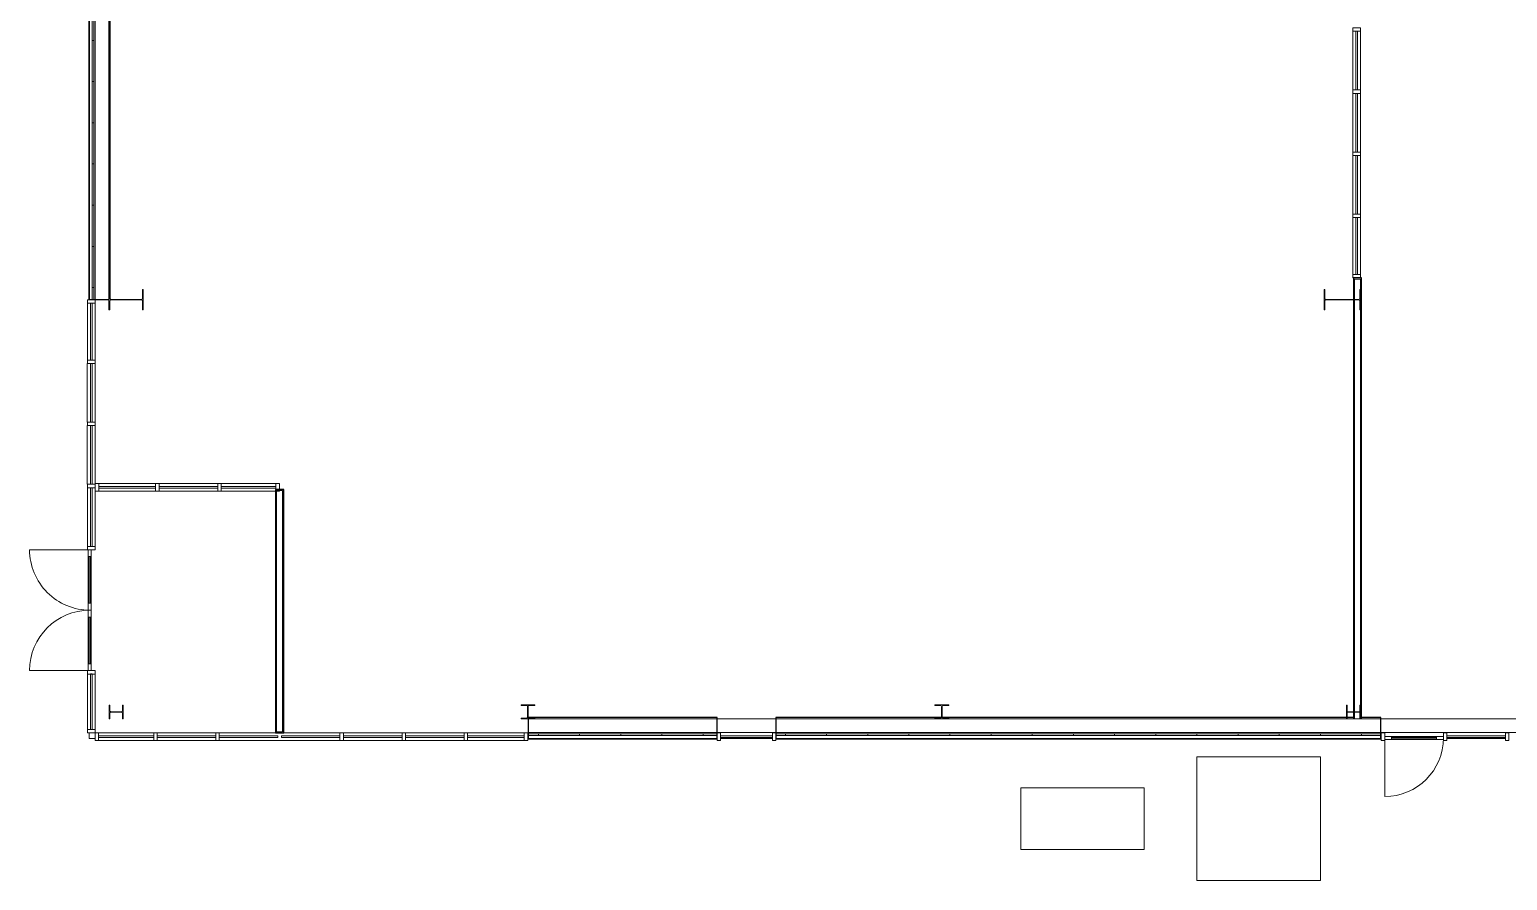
# Model space of a CAD drawing. Header units: inches. Extents: x 22023 to 26811, y -22881 to -20889.
# Drawn here: x 22023 to 22885, y -22881 to -22386 of the extents above; entities that cross this region are included whole.
import ezdxf

# ---------------------------------------------------------------- set-up
doc = ezdxf.new("R2010")
doc.units = ezdxf.units.IN
doc.header["$MEASUREMENT"] = 0
for name, color, linetype, lineweight in [('A-DOOR', 31, 'Continuous', 9), ('A-GLAZ-CURT', 52, 'Continuous', 9), ('A-GLAZ-CWMG', 51, 'Continuous', 9), ('A-WALL', 113, 'Continuous', 9), ('A-WALL-PATT', 111, 'Continuous', 25), ('C-BLDG-PADS', 91, 'Continuous', 9), ('C-TOPO', 7, 'Continuous', 9), ('E-ELEC-EQPM', 71, 'Continuous', 9), ('I-WALL', 2, 'Continuous', 9), ('L-SITE-WALL', 31, 'Continuous', 9), ('S-BEAM', 12, 'Continuous', 9), ('S-COLS', 52, 'Continuous', 9)]:
    doc.layers.add(name, color=color, linetype=linetype, lineweight=lineweight)
pattern_1 = [(45, (0, 0), (-19.00703, 19.00703), []), (45, (0, 28.8), (-19.00703, 19.00703), [])]
pattern_2 = [(0, (0, 0), (0, 24), []), (90, (0, 0), (-24, 1e-15), [])]
pattern_3 = [(0, (0, 0), (61.44, 15.36), [2.534, -43.546, 2.534, -43.546, -245.76]), (0, (0, 0), (61.44, 15.36), [-92.16, 2.534, -89.626, 2.534, -43.546, -107.52]), (0, (0, 0), (61.44, 15.36), [-230.4, 2.534, -28.186, 2.534, -74.266]), (120, (23.04, 7.68), (-44.02215, 45.528601), [2.534, -43.546, 2.534, -43.546, -245.76]), (120, (23.04, 7.68), (-44.02215, 45.528601), [-92.16, 2.534, -89.626, 2.534, -43.546, -107.52]), (120, (23.04, 7.68), (-44.02215, 45.528601), [-230.4, 2.534, -28.186, 2.534, -74.266]), (240, (30.72, 38.4), (-17.41785, -60.888601), [2.534, -43.546, 2.534, -43.546, -245.76]), (240, (30.72, 38.4), (-17.41785, -60.888601), [-92.16, 2.534, -89.626, 2.534, -43.546, -107.52]), (240, (30.72, 38.4), (-17.41785, -60.888601), [-230.4, 2.534, -28.186, 2.534, -74.266])]

# ---------------------------------------------------------------- blocks, each defined once
blk = doc.blocks.new('W-Wide Flange-Column - B3_B-1008592-First Floor Plan')
at = {"layer": 'S-COLS'}
h = blk.add_hatch(dxfattribs=at)
h.set_pattern_fill('FP_14', color=256, style=0, pattern_type=2)
h.set_pattern_definition([(135, (-22783.303, -22073.765), (-19.00703, -19.00703), []), (135, (-22812.103, -22073.765), (-19.00703, -19.00703), [])])
h.paths.add_polyline_path([(4, -3.69), (0.84, -3.69), (0.35, -3.49), (0.14, -3), (0.14, 3), (0.35, 3.49), (0.84, 3.69), (4, 3.69), (4, 4.13), (-4, 4.13), (-4, 3.69), (-0.84, 3.69), (-0.35, 3.49), (-0.14, 3), (-0.14, -3), (-0.35, -3.49), (-0.84, -3.69), (-4, -3.69), (-4, -4.12), (4, -4.12)], flags=0)
at = {"layer": 'S-COLS', "lineweight": 15}
for p, q in [((4, 4.13), (-4, 4.13)), ((-4, 4.13), (-4, 3.69)), ((-4, 3.69), (-0.84, 3.69)), ((-0.14, 3), (-0.14, -3)), ((0.14, -3), (0.14, 3)), ((0.84, 3.69), (4, 3.69)), ((4, 3.69), (4, 4.13)), ((-0.84, -3.69), (-4, -3.69)), ((-4, -3.69), (-4, -4.12)), ((-4, -4.12), (4, -4.12)), ((4, -3.69), (0.84, -3.69)), ((4, -4.12), (4, -3.69))]:
    blk.add_line(p, q, dxfattribs=at)
for centre, start, end in [((-0.84, 3), 0, 90), ((0.84, 3), 90, 180), ((-0.84, -3), 270, 0), ((0.84, -3), 180, 270)]:
    blk.add_arc(centre, 0.691, start, end, dxfattribs=at)
blk = doc.blocks.new('Girt_C - 8_D-1076209-First Floor Plan')
at = {"layer": 'S-BEAM'}
for p, q in [((22458.52, -22787.3), (22424.27, -22787.3)), ((23081.89, -22787.3), (22811.14, -22787.3)), ((22424.27, -22795.3), (22458.52, -22795.3)), ((22811.14, -22795.3), (23375.52, -22795.3))]:
    blk.add_line(p, q, dxfattribs=at)
blk = doc.blocks.new('W-Wide Flange-Column - B3_C-1008654-First Floor Plan')
at = {"layer": 'S-COLS'}
h = blk.add_hatch(dxfattribs=at)
h.set_pattern_fill('FP_16', color=256, style=0, pattern_type=2)
h.set_pattern_definition([(135, (-22543.053, -22788.765), (-19.00703, -19.00703), []), (135, (-22571.853, -22788.765), (-19.00703, -19.00703), [])])
h.paths.add_polyline_path([(6, -10.62), (6, -10.19), (0.84, -10.19), (0.35, -9.99), (0.14, -9.5), (0.14, 9.5), (0.35, 9.99), (0.84, 10.19), (6, 10.19), (6, 10.62), (-6, 10.62), (-6, 10.19), (-0.84, 10.19), (-0.35, 9.99), (-0.14, 9.5), (-0.14, -9.5), (-0.35, -9.99), (-0.84, -10.19), (-6, -10.19), (-6, -10.62)], flags=0)
at = {"layer": 'S-COLS', "lineweight": 15}
for p, q in [((6, 10.62), (-6, 10.62)), ((-6, 10.62), (-6, 10.19)), ((-6, 10.19), (-0.84, 10.19)), ((-0.14, 9.5), (-0.14, -9.5)), ((0.14, -9.5), (0.14, 9.5)), ((0.84, 10.19), (6, 10.19)), ((6, 10.19), (6, 10.62)), ((-0.84, -10.19), (-6, -10.19)), ((-6, -10.19), (-6, -10.62)), ((-6, -10.62), (6, -10.62)), ((6, -10.19), (0.84, -10.19)), ((6, -10.62), (6, -10.19))]:
    blk.add_line(p, q, dxfattribs=at)
for centre, start, end in [((-0.84, 9.5), 0, 90), ((0.84, 9.5), 90, 180), ((-0.84, -9.5), 270, 0), ((0.84, -9.5), 180, 270)]:
    blk.add_arc(centre, 0.691, start, end, dxfattribs=at)
blk = doc.blocks.new('W-Wide Flange-Column - B3_D-1008830-First Floor Plan')
at = {"layer": 'S-COLS'}
h = blk.add_hatch(dxfattribs=at)
h.set_pattern_fill('FP_17', color=256, style=0, pattern_type=2)
h.set_pattern_definition([(135, (-22543.053, -22079.64), (-19.00703, -19.00703), []), (135, (-22571.853, -22079.64), (-19.00703, -19.00703), [])])
h.paths.add_polyline_path([(6, -10), (6, -9.57), (0.84, -9.57), (0.35, -9.36), (0.14, -8.87), (0.14, 8.87), (0.35, 9.36), (0.84, 9.57), (6, 9.57), (6, 10), (-6, 10), (-6, 9.57), (-0.84, 9.57), (-0.35, 9.36), (-0.14, 8.87), (-0.14, -8.87), (-0.35, -9.36), (-0.84, -9.57), (-6, -9.57), (-6, -10)], flags=0)
at = {"layer": 'S-COLS', "lineweight": 15}
for p, q in [((6, 10), (-6, 10)), ((-6, 10), (-6, 9.57)), ((-6, 9.57), (-0.84, 9.57)), ((-0.14, 8.87), (-0.14, -8.87)), ((0.14, -8.87), (0.14, 8.87)), ((0.84, 9.57), (6, 9.57)), ((6, 9.57), (6, 10)), ((-0.84, -9.57), (-6, -9.57)), ((-6, -9.57), (-6, -10)), ((-6, -10), (6, -10)), ((6, -9.57), (0.84, -9.57)), ((6, -10), (6, -9.57))]:
    blk.add_line(p, q, dxfattribs=at)
for centre, start, end in [((-0.84, 8.87), 0, 90), ((0.84, 8.87), 90, 180), ((-0.84, -8.87), 270, 0), ((0.84, -8.87), 180, 270)]:
    blk.add_arc(centre, 0.691, start, end, dxfattribs=at)
blk = doc.blocks.new('System Panel - Glazed-769203-First Floor Plan')
at = {"layer": 'A-GLAZ-CURT'}
for p, q in [((16.59375, -0.25), (-16.59375, -0.25)), ((-16.59375, -0.25), (-16.59375, -1.25)), ((-16.59375, -1.25), (-16.59375, -0.25)), ((16.59375, -0.25), (-16.59375, -0.25)), ((-16.59375, -1.25), (16.59375, -1.25)), ((-16.59375, -1.25), (16.59375, -1.25)), ((16.59375, -1.25), (16.59375, -0.25)), ((16.59375, -0.25), (16.59375, -1.25))]:
    blk.add_line(p, q, dxfattribs=at)
blk = doc.blocks.new('System Panel - Glazed-769204-First Floor Plan')
at = {"layer": 'A-GLAZ-CURT'}
for p, q in [((17.09375, -0.25), (-17.09375, -0.25)), ((-17.09375, -0.25), (-17.09375, -1.25)), ((-17.09375, -1.25), (-17.09375, -0.25)), ((17.09375, -0.25), (-17.09375, -0.25)), ((-17.09375, -1.25), (17.09375, -1.25)), ((-17.09375, -1.25), (17.09375, -1.25)), ((17.09375, -1.25), (17.09375, -0.25)), ((17.09375, -0.25), (17.09375, -1.25))]:
    blk.add_line(p, q, dxfattribs=at)
blk = doc.blocks.new('Rectangular Mullion - Rectangular Mullion 1-769210-First Floor Plan')
at = {"layer": 'A-GLAZ-CWMG'}
for p, q in [((22794.89, -22495.23), (22794.89, -22528.42)), ((22799.39, -22495.23), (22799.39, -22528.42))]:
    blk.add_line(p, q, dxfattribs=at)
blk = doc.blocks.new('Rectangular Mullion - Rectangular Mullion 1-769211-First Floor Plan')
at = {"layer": 'A-GLAZ-CWMG'}
for p, q in [((22794.89, -22459.04), (22794.89, -22493.23)), ((22799.39, -22459.04), (22799.39, -22493.23))]:
    blk.add_line(p, q, dxfattribs=at)
blk = doc.blocks.new('Rectangular Mullion - Rectangular Mullion 1-729107-First Floor Plan')
at = {"layer": 'A-GLAZ-CWMG', "lineweight": 13}
for p, q in [((0, 3), (-2, 3)), ((-2, 3), (-2, -1.5)), ((0, -1.5), (0, 3)), ((-2, -1.5), (0, -1.5))]:
    blk.add_line(p, q, dxfattribs=at)
blk = doc.blocks.new('Rectangular Mullion - Rectangular Mullion 1-729102-First Floor Plan')
at = {"layer": 'A-GLAZ-CWMG', "lineweight": 13}
for p, q in [((-1, 3), (1, 3)), ((-1, -1.5), (-1, 3)), ((1, 3), (1, -1.5)), ((1, -1.5), (-1, -1.5))]:
    blk.add_line(p, q, dxfattribs=at)
blk = doc.blocks.new('System Panel - Glazed-827441-First Floor Plan')
at = {"layer": 'A-GLAZ-CURT'}
for p, q in [((16.59375, -0.25), (-16.59375, -0.25)), ((-16.59375, -0.25), (-16.59375, -1.25)), ((-16.59375, -1.25), (-16.59375, -0.25)), ((16.59375, -0.25), (-16.59375, -0.25)), ((-16.59375, -1.25), (16.59375, -1.25)), ((-16.59375, -1.25), (16.59375, -1.25)), ((16.59375, -1.25), (16.59375, -0.25)), ((16.59375, -0.25), (16.59375, -1.25))]:
    blk.add_line(p, q, dxfattribs=at)
blk = doc.blocks.new('System Panel - Glazed-827433-First Floor Plan')
at = {"layer": 'A-GLAZ-CURT'}
for p, q in [((17.09375, -0.25), (-17.09375, -0.25)), ((-17.09375, -0.25), (-17.09375, -1.25)), ((-17.09375, -1.25), (-17.09375, -0.25)), ((17.09375, -0.25), (-17.09375, -0.25)), ((-17.09375, -1.25), (17.09375, -1.25)), ((-17.09375, -1.25), (17.09375, -1.25)), ((17.09375, -1.25), (17.09375, -0.25)), ((17.09375, -0.25), (17.09375, -1.25))]:
    blk.add_line(p, q, dxfattribs=at)
blk = doc.blocks.new('System Panel - Glazed-840710-First Floor Plan')
at = {"layer": 'A-GLAZ-CURT'}
for p, q in [((16, -0.25), (-16, -0.25)), ((-16, -0.25), (-16, -1.25)), ((-16, -1.25), (-16, -0.25)), ((16, -0.25), (-16, -0.25)), ((-16, -1.25), (16, -1.25)), ((-16, -1.25), (16, -1.25)), ((16, -1.25), (16, -0.25)), ((16, -0.25), (16, -1.25))]:
    blk.add_line(p, q, dxfattribs=at)
blk = doc.blocks.new('Rectangular Mullion - Rectangular Mullion 1-840709-First Floor Plan')
at = {"layer": 'A-GLAZ-CWMG'}
for p, q in [((22167.02, -22650.12), (22135.02, -22650.12)), ((22166.77, -22654.62), (22135.02, -22654.62))]:
    blk.add_line(p, q, dxfattribs=at)
blk = doc.blocks.new('Rectangular Mullion - Rectangular Mullion 1-838588-First Floor Plan')
at = {"layer": 'A-GLAZ-CWMG', "lineweight": 13}
for p, q in [((-2, 3), (0, 3)), ((-2, -1.5), (-2, 3)), ((0, 3), (0, -1.5)), ((0, -1.5), (-2, -1.5))]:
    blk.add_line(p, q, dxfattribs=at)
blk = doc.blocks.new('Rectangular Mullion - Rectangular Mullion 1-838589-First Floor Plan')
at = {"layer": 'A-GLAZ-CWMG', "lineweight": 13}
for p, q in [((0, 3), (-2, 3)), ((-2, 3), (-2, -1.5)), ((0, -1.5), (0, 3)), ((-2, -1.5), (0, -1.5))]:
    blk.add_line(p, q, dxfattribs=at)
blk = doc.blocks.new('Rectangular Mullion - Rectangular Mullion 1-827464-First Floor Plan')
at = {"layer": 'A-GLAZ-CWMG', "lineweight": 13}
for p, q in [((-1, 3), (1, 3)), ((-1, -1.5), (-1, 3)), ((1, 3), (1, -1.5)), ((1, -1.5), (-1, -1.5))]:
    blk.add_line(p, q, dxfattribs=at)
blk = doc.blocks.new('Door_Single_Storefront - one-866808-First Floor Plan')
at = {"layer": 'A-DOOR'}
for p, q in [((-17.09375, 0.75), (-13.09375, 0.75)), ((-17.09375, -34.1875), (-17.09375, 0)), ((-13.09375, 0.75), (-13.09375, -1)), ((13.09375, 0.75), (-13.09375, 0.75)), ((-13.09375, -0.5), (-13.09375, 0.25)), ((-13.09375, 0.25), (13.09375, 0.25)), ((13.09375, -1), (13.09375, 0.75)), ((13.09375, 0.75), (17.09375, 0.75)), ((13.09375, 0.25), (13.09375, -0.5)), ((-13.09375, -1), (-17.09375, -1)), ((13.09375, -0.5), (-13.09375, -0.5)), ((-13.09375, -1), (13.09375, -1)), ((17.09375, -1), (13.09375, -1))]:
    blk.add_line(p, q, dxfattribs=at)
blk.add_arc((-17.09375, 0), 34.1875, 270, 0, dxfattribs=at)
blk = doc.blocks.new('System Panel - Glazed-827454-First Floor Plan')
at = {"layer": 'A-GLAZ-CURT'}
for p, q in [((17.09375, 1.25), (-17.09375, 1.25)), ((-17.09375, 1.25), (-17.09375, 0.25)), ((-17.09375, 0.25), (-17.09375, 1.25)), ((17.09375, 1.25), (-17.09375, 1.25)), ((-17.09375, 0.25), (17.09375, 0.25)), ((-17.09375, 0.25), (17.09375, 0.25)), ((17.09375, 0.25), (17.09375, 1.25)), ((17.09375, 1.25), (17.09375, 0.25))]:
    blk.add_line(p, q, dxfattribs=at)
blk = doc.blocks.new('Rectangular Mullion - Rectangular Mullion 1-866963-First Floor Plan')
at = {"layer": 'A-GLAZ-CWMG', "lineweight": 13}
for p, q in [((-2, 1.5), (0, 1.5)), ((-2, -3), (-2, 1.5)), ((0, 1.5), (0, -3)), ((0, -3), (-2, -3))]:
    blk.add_line(p, q, dxfattribs=at)
blk = doc.blocks.new('Rectangular Mullion - Rectangular Mullion 1-866957-First Floor Plan')
at = {"layer": 'A-GLAZ-CWMG', "lineweight": 13}
for p, q in [((0, 1.5), (-2, 1.5)), ((-2, 1.5), (-2, -3)), ((0, -3), (0, 1.5)), ((-2, -3), (0, -3))]:
    blk.add_line(p, q, dxfattribs=at)
blk = doc.blocks.new('Rectangular Mullion - Rectangular Mullion 1-827449-First Floor Plan')
at = {"layer": 'A-GLAZ-CWMG', "lineweight": 13}
for p, q in [((-1, 1.5), (1, 1.5)), ((-1, -3), (-1, 1.5)), ((1, 1.5), (1, -3)), ((1, -3), (-1, -3))]:
    blk.add_line(p, q, dxfattribs=at)
blk = doc.blocks.new('System Panel - Glazed-frosted-1078266-First Floor Plan')
at = {"layer": 'A-GLAZ-CURT'}
for p, q in [((16.53125, -0.25), (-16.53125, -0.25)), ((-16.53125, -0.25), (-16.53125, -1.25)), ((-16.53125, -1.25), (16.53125, -1.25)), ((16.53125, -1.25), (16.53125, -0.25))]:
    blk.add_line(p, q, dxfattribs=at)
blk = doc.blocks.new('Rectangular Mullion - Rectangular Mullion 1-785048-First Floor Plan')
at = {"layer": 'A-GLAZ-CWMG'}
for p, q in [((22278.7, -22795.43), (22311.77, -22795.43)), ((22278.7, -22799.93), (22311.77, -22799.93))]:
    blk.add_line(p, q, dxfattribs=at)
blk = doc.blocks.new('Rectangular Mullion - Rectangular Mullion 1-993407-First Floor Plan')
at = {"layer": 'A-GLAZ-CWMG', "lineweight": 13}
for p, q in [((-2, 3), (0, 3)), ((-2, -1.5), (-2, 3)), ((0, 3), (0, -1.5)), ((0, -1.5), (-2, -1.5))]:
    blk.add_line(p, q, dxfattribs=at)
blk = doc.blocks.new('Rectangular Mullion - Rectangular Mullion 1-993410-First Floor Plan')
at = {"layer": 'A-GLAZ-CWMG', "lineweight": 13}
for p, q in [((0, 3), (-2, 3)), ((-2, 3), (-2, -1.5)), ((0, -1.5), (0, 3)), ((-2, -1.5), (0, -1.5))]:
    blk.add_line(p, q, dxfattribs=at)
blk = doc.blocks.new('System Panel - Glazed-frosted-1078294-First Floor Plan')
at = {"layer": 'A-GLAZ-CURT'}
for p, q in [((17.09375, -0.25), (-17.09375, -0.25)), ((-17.09375, -0.25), (-17.09375, -1.25)), ((-17.09375, -1.25), (17.09375, -1.25)), ((17.09375, -1.25), (17.09375, -0.25))]:
    blk.add_line(p, q, dxfattribs=at)
blk = doc.blocks.new('Rectangular Mullion - Rectangular Mullion 1-769200-First Floor Plan')
at = {"layer": 'A-GLAZ-CWMG'}
for p, q in [((24172.39, -22795.43), (24206.58, -22795.43)), ((24172.39, -22799.93), (24206.58, -22799.93))]:
    blk.add_line(p, q, dxfattribs=at)
blk = doc.blocks.new('Rectangular Mullion - Rectangular Mullion 1-827430-First Floor Plan')
at = {"layer": 'A-GLAZ-CWMG', "lineweight": 13}
for p, q in [((-1, 3), (1, 3)), ((-1, -1.5), (-1, 3)), ((1, 3), (1, -1.5)), ((1, -1.5), (-1, -1.5))]:
    blk.add_line(p, q, dxfattribs=at)
blk = doc.blocks.new('System Panel - Glazed-frosted-1078295-First Floor Plan')
at = {"layer": 'A-GLAZ-CURT'}
for p, q in [((15.125, 1.25), (-15.125, 1.25)), ((-15.125, 1.25), (-15.125, 0.25)), ((-15.125, 0.25), (15.125, 0.25)), ((15.125, 0.25), (15.125, 1.25))]:
    blk.add_line(p, q, dxfattribs=at)
blk = doc.blocks.new('Rectangular Mullion - Rectangular Mullion 1-827457-First Floor Plan')
at = {"layer": 'A-GLAZ-CWMG', "lineweight": 13}
for p, q in [((-2, 1.5), (0, 1.5)), ((-2, -3), (-2, 1.5)), ((0, 1.5), (0, -3)), ((0, -3), (-2, -3))]:
    blk.add_line(p, q, dxfattribs=at)
blk = doc.blocks.new('Rectangular Mullion - Rectangular Mullion 1-827460-First Floor Plan')
at = {"layer": 'A-GLAZ-CWMG', "lineweight": 13}
for p, q in [((0, 1.5), (-2, 1.5)), ((-2, 1.5), (-2, -3)), ((0, -3), (0, 1.5)), ((-2, -3), (0, -3))]:
    blk.add_line(p, q, dxfattribs=at)
blk = doc.blocks.new('Rectangular Mullion - Rectangular Mullion 1-V18-First Floor Plan')
at = {"layer": 'A-GLAZ-CWMG'}
for p, q in [((22169.14, -22799.93), (22204.33, -22799.93)), ((22171.52, -22795.43), (22204.33, -22795.43))]:
    blk.add_line(p, q, dxfattribs=at)
blk = doc.blocks.new('System Panel - Glazed-V19-First Floor Plan')
at = {"layer": 'A-GLAZ-CURT'}
for p, q in [((17.09375, -0.25), (-17.09375, -0.25)), ((-17.09375, -0.25), (-17.09375, -1.25)), ((-17.09375, -1.25), (-17.09375, -0.25)), ((17.09375, -0.25), (-17.09375, -0.25)), ((-17.09375, -1.25), (17.09375, -1.25)), ((-17.09375, -1.25), (17.09375, -1.25)), ((17.09375, -1.25), (17.09375, -0.25)), ((17.09375, -0.25), (17.09375, -1.25))]:
    blk.add_line(p, q, dxfattribs=at)
blk = doc.blocks.new('System Panel - Glazed-995511-First Floor Plan')
at = {"layer": 'A-GLAZ-CURT'}
for p, q in [((16.13, -0.25), (-16.13, -0.25)), ((-16.13, -0.25), (-16.13, -1.25)), ((-16.13, -1.25), (-16.13, -0.25)), ((16.13, -0.25), (-16.13, -0.25)), ((-16.13, -1.25), (16.13, -1.25)), ((-16.13, -1.25), (16.13, -1.25)), ((16.13, -1.25), (16.13, -0.25)), ((16.13, -0.25), (16.13, -1.25))]:
    blk.add_line(p, q, dxfattribs=at)
blk = doc.blocks.new('Rectangular Mullion - Rectangular Mullion 1-V20-First Floor Plan')
at = {"layer": 'A-GLAZ-CWMG'}
for p, q in [((22133.95, -22795.43), (22166.77, -22795.43)), ((22133.95, -22799.93), (22169.14, -22799.93))]:
    blk.add_line(p, q, dxfattribs=at)
blk = doc.blocks.new('Rectangular Mullion - Rectangular Mullion 1-995509-First Floor Plan')
at = {"layer": 'A-GLAZ-CWMG'}
for p, q in [((22063.52, -22795.43), (22095.77, -22795.43)), ((22063.52, -22799.93), (22095.77, -22799.93))]:
    blk.add_line(p, q, dxfattribs=at)
blk = doc.blocks.new('Transformer-Dry-Type-Siemens - 6x6x6-1004770-First Floor Plan')
at = {"layer": 'E-ELEC-EQPM'}
for p, q in [((36, 36), (-36, 36)), ((-36, 36), (-36, -36)), ((36, -36), (36, 36)), ((-36, -36), (36, -36))]:
    blk.add_line(p, q, dxfattribs=at)
blk = doc.blocks.new('Transformer-Dry-Type-Siemens - 6x3x6-1005805-First Floor Plan')
at = {"layer": 'E-ELEC-EQPM'}
for p, q in [((36, 18), (-36, 18)), ((-36, 18), (-36, -18)), ((36, -18), (36, 18)), ((-36, -18), (36, -18))]:
    blk.add_line(p, q, dxfattribs=at)
blk = doc.blocks.new('System Panel - Glazed-827451-First Floor Plan')
at = {"layer": 'A-GLAZ-CURT'}
for p, q in [((16.53125, 1.25), (-16.53125, 1.25)), ((-16.53125, 1.25), (-16.53125, 0.25)), ((-16.53125, 0.25), (-16.53125, 1.25)), ((16.53125, 1.25), (-16.53125, 1.25)), ((-16.53125, 0.25), (16.53125, 0.25)), ((-16.53125, 0.25), (16.53125, 0.25)), ((16.53125, 0.25), (16.53125, 1.25)), ((16.53125, 1.25), (16.53125, 0.25))]:
    blk.add_line(p, q, dxfattribs=at)
blk = doc.blocks.new('Rectangular Mullion - Rectangular Mullion 1-V40-First Floor Plan')
at = {"layer": 'A-GLAZ-CWMG'}
for p, q in [((22057.02, -22578.24), (22057.02, -22545.18)), ((22061.52, -22578.24), (22061.52, -22545.18))]:
    blk.add_line(p, q, dxfattribs=at)
blk = doc.blocks.new('Rectangular Mullion - Rectangular Mullion 1-827472-First Floor Plan')
at = {"layer": 'A-GLAZ-CWMG', "lineweight": 13}
for p, q in [((-2, 1.5), (0, 1.5)), ((-2, -3), (-2, 1.5)), ((0, 1.5), (0, -3)), ((0, -3), (-2, -3))]:
    blk.add_line(p, q, dxfattribs=at)
blk = doc.blocks.new('Rectangular Mullion - Rectangular Mullion 1-827475-First Floor Plan')
at = {"layer": 'A-GLAZ-CWMG', "lineweight": 13}
for p, q in [((0, 1.5), (-2, 1.5)), ((-2, 1.5), (-2, -3)), ((0, -3), (0, 1.5)), ((-2, -3), (0, -3))]:
    blk.add_line(p, q, dxfattribs=at)
blk = doc.blocks.new('Rectangular Mullion - Rectangular Mullion 1-769167-First Floor Plan')
at = {"layer": 'A-GLAZ-CWMG'}
for p, q in [((24498.2, -22360.55), (24532.39, -22360.55)), ((24498.2, -22365.05), (24532.39, -22365.05))]:
    blk.add_line(p, q, dxfattribs=at)
blk = doc.blocks.new('Rectangular Mullion - Rectangular Mullion 1-827470-First Floor Plan')
at = {"layer": 'A-GLAZ-CWMG', "lineweight": 13}
for p, q in [((-1, 1.5), (1, 1.5)), ((-1, -3), (-1, 1.5)), ((1, 1.5), (1, -3)), ((1, -3), (-1, -3))]:
    blk.add_line(p, q, dxfattribs=at)
blk = doc.blocks.new('Rectangular Mullion - Rectangular Mullion 1-V15-First Floor Plan')
at = {"layer": 'A-GLAZ-CWMG'}
for p, q in [((26197.02, -22795.43), (26162.83, -22795.43)), ((26197.02, -22799.93), (26162.83, -22799.93))]:
    blk.add_line(p, q, dxfattribs=at)
blk = doc.blocks.new('Rectangular Mullion - Rectangular Mullion 1-1043391-First Floor Plan')
at = {"layer": 'A-GLAZ-CWMG'}
for p, q in [((22057.02, -22686.8), (22057.02, -22652.62)), ((22061.52, -22686.8), (22061.52, -22652.62))]:
    blk.add_line(p, q, dxfattribs=at)
blk = doc.blocks.new('Door_Single_Storefront - one-1043393-First Floor Plan')
at = {"layer": 'A-DOOR'}
for p, q in [((-17.59375, 0.75), (-13.59375, 0.75)), ((-17.59375, -35.1875), (-17.59375, 0)), ((-13.59375, 0.75), (-13.59375, -1)), ((13.59375, 0.75), (-13.59375, 0.75)), ((-13.59375, -0.5), (-13.59375, 0.25)), ((-13.59375, 0.25), (13.59375, 0.25)), ((13.59375, -1), (13.59375, 0.75)), ((13.59375, 0.75), (17.59375, 0.75)), ((13.59375, 0.25), (13.59375, -0.5)), ((17.59375, 0.75), (17.59375, -1)), ((-13.59375, -1), (-17.59375, -1)), ((13.59375, -0.5), (-13.59375, -0.5)), ((-13.59375, -1), (13.59375, -1)), ((17.59375, -1), (13.59375, -1))]:
    blk.add_line(p, q, dxfattribs=at)
blk.add_arc((-17.59375, 0), 35.1875, 270, 0, dxfattribs=at)
blk = doc.blocks.new('Door_Single_Storefront - one-1043399-First Floor Plan')
at = {"layer": 'A-DOOR'}
for p, q in [((-17.59375, 35.1875), (-17.59375, 0)), ((-13.59375, 1), (-17.59375, 1)), ((-13.59375, -0.75), (-13.59375, 1)), ((-13.59375, 1), (13.59375, 1)), ((13.59375, 0.5), (-13.59375, 0.5)), ((-13.59375, 0.5), (-13.59375, -0.25)), ((17.59375, 1), (13.59375, 1)), ((13.59375, 1), (13.59375, -0.75)), ((13.59375, -0.25), (13.59375, 0.5)), ((17.59375, -0.75), (17.59375, 1)), ((-17.59375, -0.75), (-13.59375, -0.75)), ((-13.59375, -0.25), (13.59375, -0.25)), ((13.59375, -0.75), (-13.59375, -0.75)), ((13.59375, -0.75), (17.59375, -0.75))]:
    blk.add_line(p, q, dxfattribs=at)
blk.add_arc((-17.59375, 0), 35.1875, 360, 90, dxfattribs=at)
blk = doc.blocks.new('System Panel - Glazed-1035742-First Floor Plan')
at = {"layer": 'A-GLAZ-CURT'}
for p, q in [((16.13, 1.25), (-16.13, 1.25)), ((-16.13, 1.25), (-16.13, 0.25)), ((-16.13, 0.25), (-16.13, 1.25)), ((16.13, 1.25), (-16.13, 1.25)), ((-16.13, 0.25), (16.13, 0.25)), ((-16.13, 0.25), (16.13, 0.25)), ((16.13, 0.25), (16.13, 1.25)), ((16.13, 1.25), (16.13, 0.25))]:
    blk.add_line(p, q, dxfattribs=at)
blk = doc.blocks.new('Rectangular Mullion - Rectangular Mullion 1-1043398-First Floor Plan')
at = {"layer": 'A-GLAZ-CWMG'}
for p, q in [((22057.02, -22793.43), (22057.02, -22761.18)), ((22061.52, -22793.43), (22061.52, -22761.18))]:
    blk.add_line(p, q, dxfattribs=at)

msp = doc.modelspace()

# ---------------------------------------------------------------- hatches: boundary and pattern name
at = {"layer": 'A-WALL-PATT', "lineweight": 9}
h = msp.add_hatch(dxfattribs=at)
h.set_pattern_fill('FP_15', color=256, style=0, pattern_type=2)
h.set_pattern_definition(pattern_2)
h.paths.add_polyline_path([(22060.89, -22542.93), (22060.89, -22336.55), (22059.89, -22336.55), (22059.89, -22542.93)], flags=0)
h = msp.add_hatch(dxfattribs=at)
h.set_pattern_fill('FP_13', color=256, style=0, pattern_type=2)
h.set_pattern_definition(pattern_3)
h.paths.add_polyline_path([(22795.27, -22787.3), (22795.89, -22787.3), (22795.86, -22543.2), (22795.27, -22543.2), (22795.27, -22786.55)], flags=0)
h.paths.add_polyline_path([(22795.27, -22542.91), (22795.89, -22542.91), (22795.89, -22530.42), (22795.27, -22530.42)], flags=0)
h = msp.add_hatch(dxfattribs=at)
h.set_pattern_fill('FP_13', color=256, style=0, pattern_type=2)
h.set_pattern_definition(pattern_3)
h.paths.add_polyline_path([(22800.02, -22787.3), (22800.02, -22530.42), (22795.89, -22530.42), (22795.89, -22531.04), (22799.39, -22531.04), (22799.39, -22787.3)], flags=0)
h = msp.add_hatch(dxfattribs=at)
h.set_pattern_fill('FP_13', color=256, style=0, pattern_type=2)
h.set_pattern_definition(pattern_3)
h.paths.add_polyline_path([(22166.77, -22795.43), (22167.39, -22795.43), (22167.39, -22653.62), (22166.77, -22653.62), (22166.77, -22724.13)], flags=0)
h = msp.add_hatch(dxfattribs=at)
h.set_pattern_fill('FP_13', color=256, style=0, pattern_type=2)
h.set_pattern_definition(pattern_3)
h.paths.add_polyline_path([(22167.39, -22795.43), (22171.52, -22795.43), (22171.52, -22653.62), (22167.39, -22653.62), (22167.39, -22654.24), (22170.89, -22654.24), (22170.89, -22794.8), (22167.39, -22794.8)], flags=0)
h = msp.add_hatch(dxfattribs=at)
h.set_pattern_fill('FP_15', color=256, style=0, pattern_type=2)
h.set_pattern_definition(pattern_2)
h.paths.add_polyline_path([(22320.44, -22797.05), (22424.27, -22797.05), (22424.27, -22796.05), (22314.02, -22796.05), (22314.02, -22797.05)], flags=0)
h.paths.add_polyline_path([(22811.14, -22797.05), (22811.14, -22796.05), (22458.52, -22796.05), (22458.52, -22797.05), (22804.27, -22797.05)], flags=0)
at = {"layer": 'S-COLS'}
h = msp.add_hatch(dxfattribs=at)
h.set_pattern_fill('FP_11', color=256, style=0, pattern_type=2)
h.set_pattern_definition(pattern_1)
h.paths.add_polyline_path([(22317.89, -22787.3), (22317.89, -22786.87), (22314.73, -22786.87), (22314.24, -22786.67), (22314.03, -22786.18), (22314.03, -22780.18), (22314.24, -22779.69), (22314.73, -22779.49), (22317.89, -22779.49), (22317.89, -22779.05), (22309.89, -22779.05), (22309.89, -22779.49), (22313.05, -22779.49), (22313.54, -22779.69), (22313.75, -22780.18), (22313.75, -22786.18), (22313.54, -22786.67), (22313.05, -22786.87), (22309.89, -22786.87), (22309.89, -22787.3)], flags=0)
h = msp.add_hatch(dxfattribs=at)
h.set_pattern_fill('FP_11', color=256, style=0, pattern_type=2)
h.set_pattern_definition(pattern_1)
h.paths.add_polyline_path([(22791.57, -22787.3), (22791.57, -22784.14), (22791.78, -22783.65), (22792.27, -22783.45), (22798.27, -22783.45), (22798.75, -22783.65), (22798.96, -22784.14), (22798.96, -22787.3), (22799.39, -22787.3), (22799.39, -22779.3), (22798.96, -22779.3), (22798.96, -22782.47), (22798.75, -22782.96), (22798.27, -22783.16), (22792.27, -22783.16), (22791.78, -22782.96), (22791.57, -22782.47), (22791.57, -22779.3), (22791.14, -22779.3), (22791.14, -22787.3)], flags=0)

# ---------------------------------------------------------------- linework, layer by layer
at = {"layer": 'A-WALL'}
for p, q in [((22058.27, -22336.55), (22058.27, -22542.93)), ((22059.89, -22336.55), (22059.89, -22542.93)), ((22060.89, -22336.55), (22060.89, -22542.93)), ((22061.64, -22336.55), (22061.64, -22542.93)), ((22069.64, -22336.55), (22069.64, -22537.05)), ((22795.89, -22542.91), (22795.89, -22531.04)), ((22799.39, -22531.04), (22795.89, -22531.04)), ((22799.39, -22537.05), (22799.39, -22531.04)), ((22795.89, -22787.3), (22795.89, -22543.2)), ((22799.39, -22787.3), (22799.39, -22549.05)), ((22167.39, -22794.8), (22167.39, -22654.24)), ((22170.89, -22654.24), (22167.39, -22654.24)), ((22170.89, -22794.8), (22170.89, -22654.24)), ((22424.27, -22787.3), (22314.02, -22787.3)), ((22811.14, -22787.3), (22458.52, -22787.3)), ((22795.27, -22786.55), (22795.27, -22787.3)), ((22800.02, -22786.55), (22800.02, -22787.3)), ((22167.39, -22794.8), (22170.89, -22794.8)), ((22424.27, -22795.3), (22314.02, -22795.3)), ((22424.27, -22796.05), (22314.02, -22796.05)), ((22424.27, -22797.05), (22314.02, -22797.05)), ((22424.27, -22798.68), (22314.02, -22798.68)), ((22811.14, -22795.3), (22458.52, -22795.3)), ((22811.14, -22796.05), (22458.52, -22796.05)), ((22811.14, -22797.05), (22458.52, -22797.05)), ((22811.14, -22798.68), (22458.52, -22798.68))]:
    msp.add_line(p, q, dxfattribs=at)
at = {"layer": 'C-BLDG-PADS'}
for p, q in [((22058.14, -22542.93), (22058.14, -22543.18)), ((22058.14, -22795.43), (22058.14, -22798.8)), ((22058.14, -22798.8), (22061.52, -22798.8)), ((22313.77, -22798.8), (22314.02, -22798.8)), ((22426.27, -22798.8), (22456.52, -22798.8)), ((22811.14, -22798.8), (22811.52, -22798.8)), ((22849.7, -22798.8), (22883.89, -22798.8))]:
    msp.add_line(p, q, dxfattribs=at)
at = {"layer": 'C-TOPO'}
for p, q in [((22058.14, -22543.18), (22058.14, -22542.93)), ((22058.14, -22798.8), (22058.14, -22795.43)), ((22058.14, -22798.8), (22061.52, -22798.8)), ((22313.77, -22798.8), (22314.02, -22798.8)), ((22426.27, -22798.8), (22456.52, -22798.8)), ((22811.14, -22798.8), (22811.52, -22798.8)), ((22849.7, -22798.8), (22883.89, -22798.8))]:
    msp.add_line(p, q, dxfattribs=at)
at = {"layer": 'I-WALL', "lineweight": 25}
for p, q in [((22795.27, -22530.42), (22795.27, -22542.91)), ((22800.02, -22530.42), (22795.27, -22530.42)), ((22800.02, -22786.55), (22800.02, -22530.42)), ((22795.27, -22543.2), (22795.27, -22786.55)), ((22166.77, -22653.62), (22166.77, -22795.43)), ((22171.52, -22653.62), (22166.77, -22653.62)), ((22171.52, -22795.43), (22171.52, -22653.62)), ((22166.77, -22795.43), (22171.52, -22795.43))]:
    msp.add_line(p, q, dxfattribs=at)
at = {"layer": 'L-SITE-WALL', "lineweight": 25}
for p, q in [((22057.89, -22336.55), (22057.89, -22542.93)), ((22070.39, -22542.75), (22070.39, -22336.55)), ((22057.89, -22542.93), (22069.64, -22542.93)), ((22424.27, -22786.55), (22314.02, -22786.55)), ((22314.02, -22786.55), (22314.02, -22799.05)), ((22424.27, -22799.05), (22424.27, -22786.55)), ((22795.27, -22786.55), (22458.52, -22786.55)), ((22458.52, -22786.55), (22458.52, -22799.05)), ((22811.14, -22786.55), (22800.02, -22786.55)), ((22811.14, -22799.05), (22811.14, -22786.55)), ((22314.02, -22799.05), (22424.27, -22799.05)), ((22458.52, -22799.05), (22811.14, -22799.05))]:
    msp.add_line(p, q, dxfattribs=at)
at = {"layer": 'S-COLS', "lineweight": 15}
for p, q in [((22317.89, -22779.05), (22309.89, -22779.05)), ((22309.89, -22779.05), (22309.89, -22779.49)), ((22309.89, -22779.49), (22313.05, -22779.49)), ((22313.75, -22780.18), (22313.75, -22786.18)), ((22314.03, -22786.18), (22314.03, -22780.18)), ((22314.73, -22779.49), (22317.89, -22779.49)), ((22317.89, -22779.49), (22317.89, -22779.05)), ((22559.27, -22779.05), (22551.27, -22779.05)), ((22551.27, -22779.05), (22551.27, -22779.49)), ((22551.27, -22779.49), (22554.43, -22779.49)), ((22555.12, -22780.18), (22555.12, -22786.18)), ((22555.41, -22786.18), (22555.41, -22780.18)), ((22556.1, -22779.49), (22559.27, -22779.49)), ((22559.27, -22779.49), (22559.27, -22779.05)), ((22791.57, -22779.3), (22791.14, -22779.3)), ((22791.14, -22779.3), (22791.14, -22787.3)), ((22791.57, -22782.47), (22791.57, -22779.3)), ((22798.27, -22783.16), (22792.27, -22783.16)), ((22792.27, -22783.45), (22798.27, -22783.45)), ((22799.39, -22779.3), (22798.96, -22779.3)), ((22798.96, -22779.3), (22798.96, -22782.47)), ((22799.39, -22787.3), (22799.39, -22779.3)), ((22313.05, -22786.87), (22309.89, -22786.87)), ((22309.89, -22786.87), (22309.89, -22787.3)), ((22309.89, -22787.3), (22317.89, -22787.3)), ((22317.89, -22786.87), (22314.73, -22786.87)), ((22317.89, -22787.3), (22317.89, -22786.87)), ((22554.43, -22786.87), (22551.27, -22786.87)), ((22551.27, -22786.87), (22551.27, -22787.3)), ((22551.27, -22787.3), (22559.27, -22787.3)), ((22559.27, -22786.87), (22556.1, -22786.87)), ((22559.27, -22787.3), (22559.27, -22786.87)), ((22791.14, -22787.3), (22791.57, -22787.3)), ((22791.57, -22787.3), (22791.57, -22784.14)), ((22798.96, -22784.14), (22798.96, -22787.3)), ((22798.96, -22787.3), (22799.39, -22787.3))]:
    msp.add_line(p, q, dxfattribs=at)
for centre, start, end in [((22313.05, -22780.18), 0, 90), ((22314.73, -22780.18), 90, 180), ((22554.43, -22780.18), 0, 90), ((22556.1, -22780.18), 90, 180), ((22792.27, -22782.47), 180, 270), ((22792.27, -22784.14), 90, 180), ((22798.27, -22782.47), 270, 0), ((22798.27, -22784.14), 0, 90), ((22313.05, -22786.18), 270, 0), ((22314.73, -22786.18), 180, 270), ((22554.43, -22786.18), 270, 0), ((22556.1, -22786.18), 180, 270)]:
    msp.add_arc(centre, 0.691, start, end, dxfattribs=at)

# ---------------------------------------------------------------- block references
at = {"layer": 'A-DOOR'}
for name, p, rotation in [('Door_Single_Storefront - one-1043393-First Floor Plan', (22058.52, -22706.4), 270.0000000000001), ('Door_Single_Storefront - one-1043399-First Floor Plan', (22058.52, -22741.58), 90.00000000000006)]:
    msp.add_blockref(name, p, dxfattribs=dict(at, rotation=rotation))
msp.add_blockref('Door_Single_Storefront - one-866808-First Floor Plan', (22830.61, -22798.43), dxfattribs=at)
at = {"layer": 'A-GLAZ-CURT'}
for name, p, rotation in [('System Panel - Glazed-769204-First Floor Plan', (22796.39, -22403.76), 89.99999999999329), ('System Panel - Glazed-769204-First Floor Plan', (22796.39, -22439.95), 89.99999999999329), ('System Panel - Glazed-769204-First Floor Plan', (22796.39, -22476.14), 89.99999999999329), ('System Panel - Glazed-769203-First Floor Plan', (22796.39, -22511.82), 89.99999999999329), ('System Panel - Glazed-827451-First Floor Plan', (22058.52, -22561.71), 270.0000000000001), ('System Panel - Glazed-827454-First Floor Plan', (22058.52, -22597.33), 270.0000000000001), ('System Panel - Glazed-827454-First Floor Plan', (22058.52, -22633.52), 270.0000000000001), ('System Panel - Glazed-827454-First Floor Plan', (22058.52, -22669.71), 270.0000000000001), ('System Panel - Glazed-1035742-First Floor Plan', (22058.52, -22777.3), 270.0000000000001), ('System Panel - Glazed-995511-First Floor Plan', (22079.64, -22798.43), 180), ('System Panel - Glazed-827433-First Floor Plan', (22114.86, -22798.43), 180), ('System Panel - Glazed-V19-First Floor Plan', (22151.05, -22798.43), 180), ('System Panel - Glazed-frosted-1078294-First Floor Plan', (22187.23, -22798.43), 180), ('System Panel - Glazed-frosted-1078294-First Floor Plan', (22223.42, -22798.43), 180), ('System Panel - Glazed-frosted-1078294-First Floor Plan', (22259.61, -22798.43), 180), ('System Panel - Glazed-frosted-1078266-First Floor Plan', (22295.23, -22798.43), 180)]:
    msp.add_blockref(name, p, dxfattribs=dict(at, rotation=rotation))
for name, p in [('System Panel - Glazed-827441-First Floor Plan', (22080.23, -22651.62)), ('System Panel - Glazed-827433-First Floor Plan', (22115.92, -22651.62)), ('System Panel - Glazed-840710-First Floor Plan', (22151.02, -22651.62)), ('System Panel - Glazed-frosted-1078295-First Floor Plan', (22441.39, -22798.43)), ('System Panel - Glazed-827454-First Floor Plan', (22866.8, -22798.43))]:
    msp.add_blockref(name, p, dxfattribs=at)
at = {"layer": 'A-GLAZ-CWMG', "extrusion": (0, 0, -1)}
for name, p, rotation in [('Rectangular Mullion - Rectangular Mullion 1-729102-First Floor Plan', (-22796.39, -22385.67), 90.00000000000672), ('Rectangular Mullion - Rectangular Mullion 1-729102-First Floor Plan', (-22796.39, -22421.86), 90.00000000000672), ('Rectangular Mullion - Rectangular Mullion 1-729102-First Floor Plan', (-22796.39, -22458.04), 90.00000000000672), ('Rectangular Mullion - Rectangular Mullion 1-729102-First Floor Plan', (-22796.39, -22494.23), 90.00000000000672), ('Rectangular Mullion - Rectangular Mullion 1-827470-First Floor Plan', (-22058.52, -22579.24), 269.9999999999999), ('Rectangular Mullion - Rectangular Mullion 1-827449-First Floor Plan', (-22058.52, -22615.43), 269.9999999999999), ('Rectangular Mullion - Rectangular Mullion 1-827449-First Floor Plan', (-22058.52, -22651.62), 269.9999999999999), ('Rectangular Mullion - Rectangular Mullion 1-827464-First Floor Plan', (-22097.83, -22651.62), 180), ('Rectangular Mullion - Rectangular Mullion 1-827464-First Floor Plan', (-22134.02, -22651.62), 180), ('Rectangular Mullion - Rectangular Mullion 1-838588-First Floor Plan', (-22169.02, -22651.62), 180), ('Rectangular Mullion - Rectangular Mullion 1-827449-First Floor Plan', (-22058.52, -22687.8), 269.9999999999999), ('Rectangular Mullion - Rectangular Mullion 1-827449-First Floor Plan', (-22058.52, -22760.18), 269.9999999999999), ('Rectangular Mullion - Rectangular Mullion 1-827472-First Floor Plan', (-22058.52, -22795.43), 269.9999999999999), ('Rectangular Mullion - Rectangular Mullion 1-827457-First Floor Plan', (-22458.52, -22798.43), 180), ('Rectangular Mullion - Rectangular Mullion 1-827449-First Floor Plan', (-22848.7, -22798.43), 180), ('Rectangular Mullion - Rectangular Mullion 1-866963-First Floor Plan', (-22885.89, -22798.43), 180)]:
    msp.add_blockref(name, p, dxfattribs=dict(at, rotation=rotation))
at = {"layer": 'A-GLAZ-CWMG'}
for name, p in [('Rectangular Mullion - Rectangular Mullion 1-769211-First Floor Plan', (0, 72.37)), ('Rectangular Mullion - Rectangular Mullion 1-769211-First Floor Plan', (0, 36.19)), ('Rectangular Mullion - Rectangular Mullion 1-769211-First Floor Plan', (0, 0)), ('Rectangular Mullion - Rectangular Mullion 1-769210-First Floor Plan', (0, 0)), ('Rectangular Mullion - Rectangular Mullion 1-V40-First Floor Plan', (0, 0)), ('Rectangular Mullion - Rectangular Mullion 1-1043391-First Floor Plan', (0, 0)), ('Rectangular Mullion - Rectangular Mullion 1-840709-First Floor Plan', (0, 0)), ('Rectangular Mullion - Rectangular Mullion 1-1043398-First Floor Plan', (0, 0)), ('Rectangular Mullion - Rectangular Mullion 1-995509-First Floor Plan', (0, 0)), ('Rectangular Mullion - Rectangular Mullion 1-769200-First Floor Plan', (-2074.62, 0)), ('Rectangular Mullion - Rectangular Mullion 1-V20-First Floor Plan', (0, 0)), ('Rectangular Mullion - Rectangular Mullion 1-V18-First Floor Plan', (0, 0)), ('Rectangular Mullion - Rectangular Mullion 1-769200-First Floor Plan', (-1966.06, 0)), ('Rectangular Mullion - Rectangular Mullion 1-785048-First Floor Plan', (0, 0)), ('Rectangular Mullion - Rectangular Mullion 1-993410-First Floor Plan', (22313.77, -22798.43))]:
    msp.add_blockref(name, p, dxfattribs=at)
for name, p, rotation in [('Rectangular Mullion - Rectangular Mullion 1-729107-First Floor Plan', (22796.39, -22530.42), 269.9999999999933), ('Rectangular Mullion - Rectangular Mullion 1-827475-First Floor Plan', (22058.52, -22543.18), 90.00000000000006), ('Rectangular Mullion - Rectangular Mullion 1-769167-First Floor Plan', (-303.54, -47112.63), 90), ('Rectangular Mullion - Rectangular Mullion 1-V15-First Floor Plan', (44856.94, 3546.4), 270), ('Rectangular Mullion - Rectangular Mullion 1-838589-First Floor Plan', (22061.64, -22651.62), 180), ('Rectangular Mullion - Rectangular Mullion 1-769210-First Floor Plan', (44592.06, 144.77), 270.0000000000086), ('Rectangular Mullion - Rectangular Mullion 1-769211-First Floor Plan', (44592.06, 144.77), 270.0000000000043), ('Rectangular Mullion - Rectangular Mullion 1-769211-First Floor Plan', (-216.53, -45594.82), 90.0000000000043), ('Rectangular Mullion - Rectangular Mullion 1-827460-First Floor Plan', (22424.27, -22798.43), 180), ('Rectangular Mullion - Rectangular Mullion 1-866957-First Floor Plan', (22811.52, -22798.43), 180)]:
    msp.add_blockref(name, p, dxfattribs=dict(at, rotation=rotation))
at = {"layer": 'A-GLAZ-CWMG', "extrusion": (0, 0, -1)}
for name, p in [('Rectangular Mullion - Rectangular Mullion 1-993407-First Floor Plan', (-22061.52, -22798.43)), ('Rectangular Mullion - Rectangular Mullion 1-827430-First Floor Plan', (-22096.77, -22798.43)), ('Rectangular Mullion - Rectangular Mullion 1-827430-First Floor Plan', (-22132.95, -22798.43)), ('Rectangular Mullion - Rectangular Mullion 1-827430-First Floor Plan', (-22205.33, -22798.43)), ('Rectangular Mullion - Rectangular Mullion 1-827430-First Floor Plan', (-22241.52, -22798.43)), ('Rectangular Mullion - Rectangular Mullion 1-827464-First Floor Plan', (-22277.7, -22798.43))]:
    msp.add_blockref(name, p, dxfattribs=at)
at = {"layer": 'E-ELEC-EQPM'}
for name, p in [('Transformer-Dry-Type-Siemens - 6x6x6-1004770-First Floor Plan', (22740, -22845.46)), ('Transformer-Dry-Type-Siemens - 6x3x6-1005805-First Floor Plan', (22637.24, -22845.46))]:
    msp.add_blockref(name, p, dxfattribs=at)
at = {"layer": 'S-BEAM'}
msp.add_blockref('Girt_C - 8_D-1076209-First Floor Plan', (0, 0), dxfattribs=at)
at = {"layer": 'S-COLS', "rotation": 269.9999999999997}
for name, p in [('W-Wide Flange-Column - B3_D-1008830-First Floor Plan', (22079.64, -22543.05)), ('W-Wide Flange-Column - B3_C-1008654-First Floor Plan', (22788.77, -22543.05)), ('W-Wide Flange-Column - B3_B-1008592-First Floor Plan', (22073.77, -22783.3))]:
    msp.add_blockref(name, p, dxfattribs=at)

doc.saveas('drawing.dxf')
